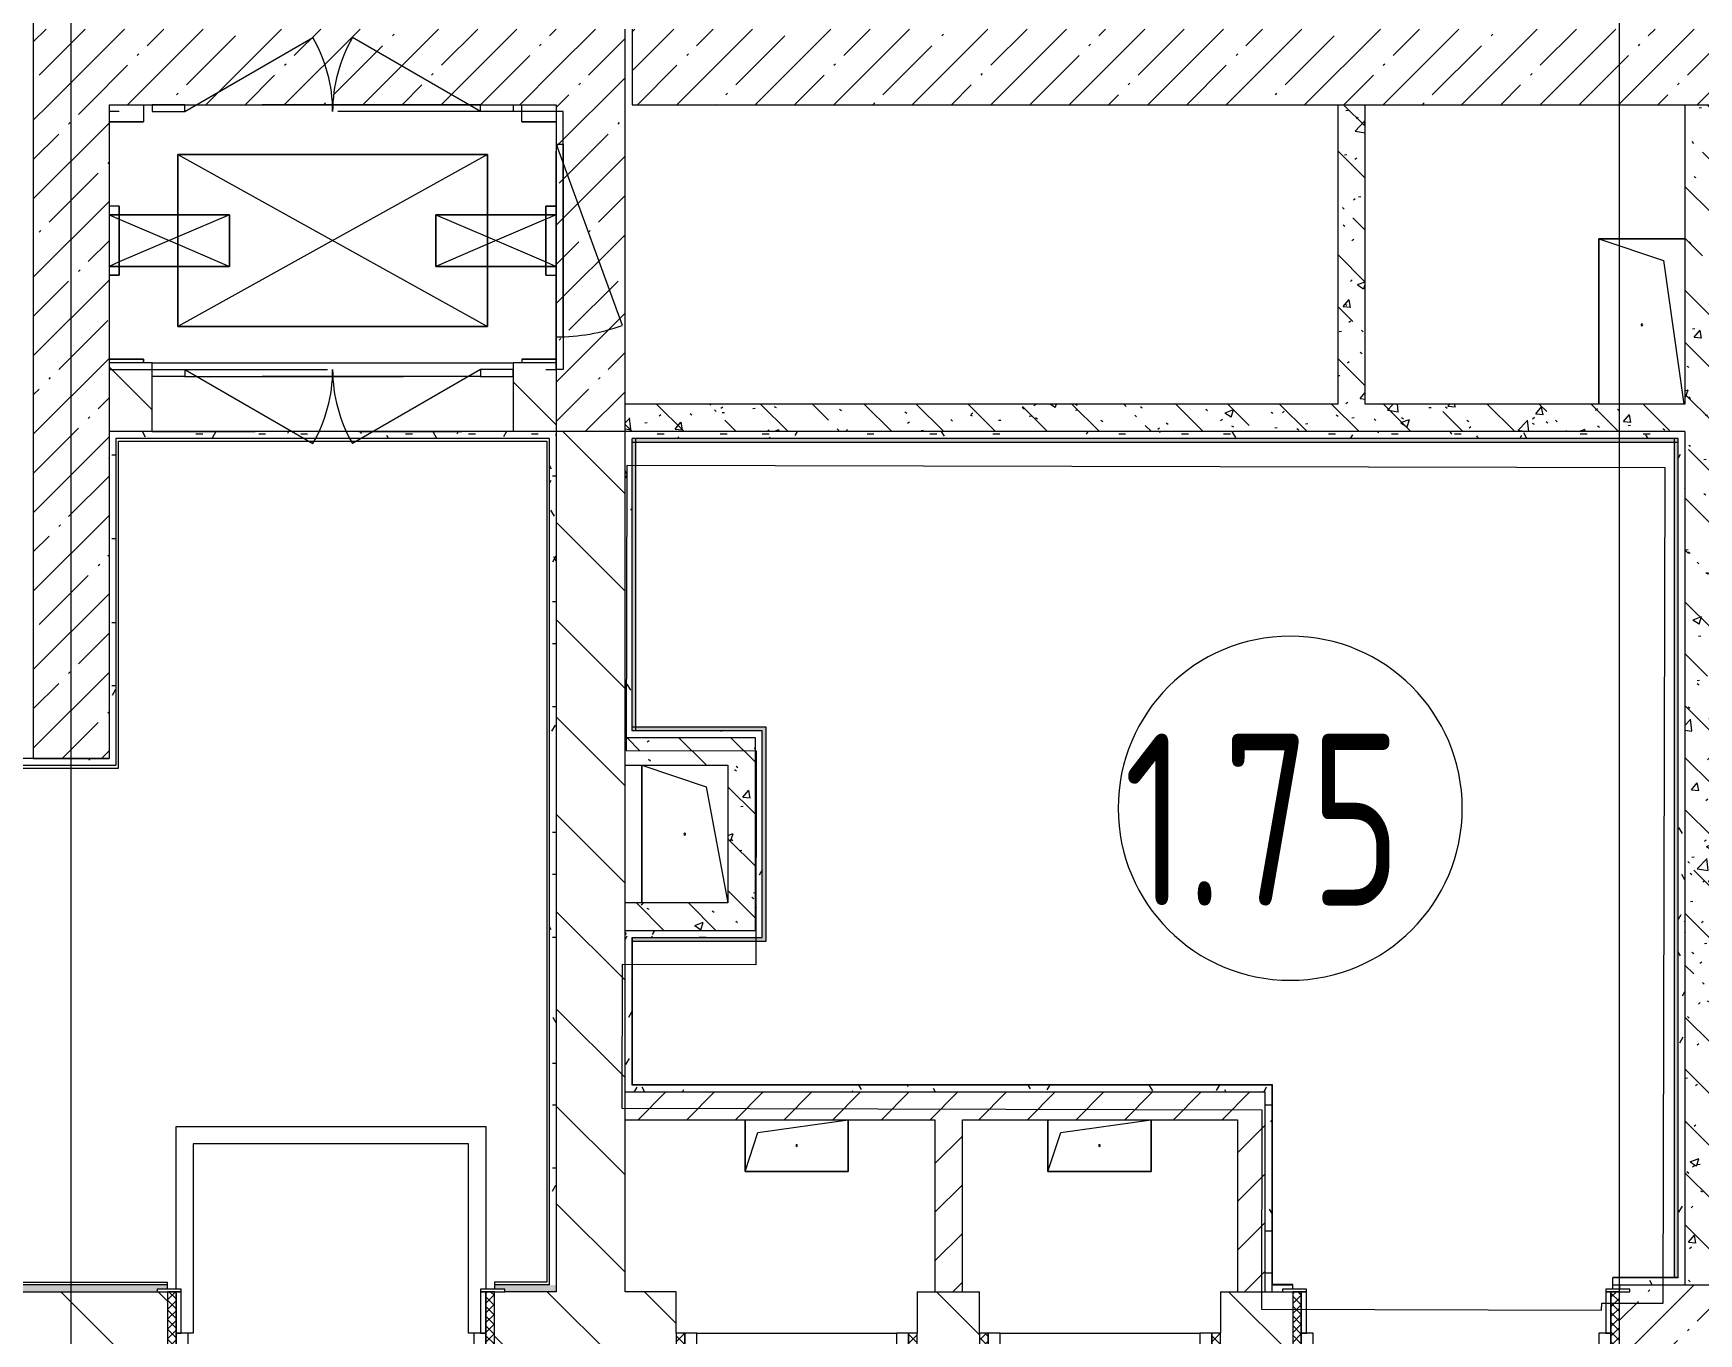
# Model space of a CAD drawing. Header units: millimetres. Extents: x -1113 to 415037, y -3642 to 354837.
# Drawn here: x 84815 to 89655, y 13342 to 17121 of the extents above; entities that cross this region are included whole.
import ezdxf

# ---------------------------------------------------------------- set-up
doc = ezdxf.new("R2010")
doc.units = ezdxf.units.MM
for name, pattern in [('Снесенные', [1428.75, 952.5, -476.25]), ('Штрих', [1270, 635, -635]), ('Штрих короткий', [600, 300, -300])]:
    doc.linetypes.add(name, pattern=pattern)
for name, color, linetype, lineweight in [('A-AREA-BNDY', 7, 'Continuous', 5), ('A-AREA-IDEN', 7, 'Continuous', 9), ('A-DOOR-2', 7, 'Continuous', 5), ('A-DOOR-FRAM-2', 7, 'Continuous', 5), ('A-FLOR', 7, 'Continuous', 9), ('A-GENM', 7, 'Continuous', 9), ('A-GENM-2', 7, 'Штрих', 5), ('A-WALL', 7, 'Continuous', 5), ('I-WALL', 7, 'Continuous', 5), ('M-EQPM-3', 7, 'Снесенные', 5), ('Оси', 7, 'Continuous', 9)]:
    doc.layers.add(name, color=color, linetype=linetype, lineweight=lineweight)
for name, color, linetype, lineweight, true_color in [('A-DOOR-1', 7, 'Continuous', 5, 0xc0c0c0), ('A-DOOR-7', 7, 'Штрих короткий', 5, 0xc0c0c0), ('A-DOOR-FRAM-1', 7, 'Continuous', 5, 0xc0c0c0), ('A-WALL-1', 9, 'Continuous', 5, 0x808080), ('A-WALL-FNSH-1', 9, 'Continuous', 5, 0x808080), ('M-EQPM-1', 7, 'Continuous', 9, 0xb2b2b2), ('M-EQPM-2', 7, 'Штрих', 5, 0xb2b2b2), ('M-EQPM-4', 7, 'Continuous', 9, 0x52e2e2)]:
    doc.layers.add(name, color=color, linetype=linetype, lineweight=lineweight, true_color=true_color)
doc.styles.add('СПДС', font='ГОСТ тип А.ttf', dxfattribs={"width": 0.9})
pattern_1 = [(45, (64.7, -136.06), (-114.04925, 114.04925), []), (45, (178.75, -136.06), (-114.04925, 114.04925), [201.612, -40.322, 6.706, -33.617])]
pattern_2 = [(135, (64.7, -136.06), (-141.42136, -141.42136), [])]
pattern_3 = [(135, (1826.41, 164.685), (-14.14214, -14.14214), []), (225, (1826.41, 164.685), (14.14214, -14.14214), [])]
pattern_4 = [(45, (-296.384, 164.685), (-14.1421, 14.1421), []), (135, (-296.384, 164.685), (-14.1421, -14.1421), [])]
pattern_5 = [(135, (64.7, -136.06), (-150.8683, -150.8683), [213.36, -35.56, 7.112, -35.56]), (135, (64.7, 14.71), (-150.8683, -150.8683), []), (50, (64.7, -136.06), (255.05767, -22.3145), [26.67, -293.37]), (355, (64.7, -136.06), (-49.3404, 267.47914), [21.336, -234.696]), (100.451, (85.96, -137.92), (205.71947, 245.16356), [22.666, -249.326]), (46.184, (64.7, -64.94), (379.511, -58.86), [40.005, -440.055]), (96.636, (96.33, -69.85), (332.3634, 346.3991), [33.999, -373.989]), (351.184, (64.7, -64.94), (332.3669, 346.3953), [32.004, -352.044]), (21, (100.26, -82.72), (212.26017, -143.1711), [26.67, -293.37]), (326, (100.26, -82.72), (86.5224, 257.8632), [21.336, -234.696]), (71.451, (117.95, -94.65), (298.78395, 114.6901), [22.666, -249.326]), (37.5, (64.7, -136.06), (4.32385, 118.37751), [6.706, -225.146, 6.706, -231.546, -235.585]), (37.5, (64.7, -136.06), (4.32385, 118.37751), [-470.103, 6.706, -228.879]), (7.5, (64.7, -136.06), (93.54758, 140.2533), [6.706, -129.134, 6.706, -219.812, -89.789]), (7.5, (64.7, -136.06), (93.54758, 140.2533), [-362.356, 6.706, -83.083]), (327.5, (-14.6, -136.06), (189.82734, -8.02019), [6.706, -82.194, 6.706, -270.662, -368.046]), (327.5, (-14.6, -136.06), (189.82734, -8.02019), [-366.268, 6.706, -361.34]), (317.5, (-50.16, -136.06), (207.38114, 35.59764), [6.706, -108.864, 6.706, -177.495, -261.366]), (317.5, (-50.16, -136.06), (207.38114, 35.59764), [-299.771, 6.706, -254.66])]
pattern_6 = [(45, (64.7, -136.06), (-70.71068, 70.71068), [])]
pattern_7 = [(0, (64.7, -136.06), (243.84, 60.96), [20.117, -162.763, 20.117, -162.763, -975.36]), (0, (64.7, -136.06), (243.84, 60.96), [-365.76, 20.117, -345.643, 20.117, -162.763, -426.72]), (0, (64.7, -136.06), (243.84, 60.96), [-914.4, 20.117, -101.803, 20.117, -284.683]), (120, (156.14, -105.58), (-174.71291, 180.691634), [20.117, -162.763, 20.117, -162.763, -975.36]), (120, (156.14, -105.58), (-174.71291, 180.691634), [-365.76, 20.117, -345.643, 20.117, -162.763, -426.72]), (120, (156.14, -105.58), (-174.71291, 180.691634), [-914.4, 20.117, -101.803, 20.117, -284.683]), (240, (186.62, 16.34), (-69.12709, -241.651634), [20.117, -162.763, 20.117, -162.763, -975.36]), (240, (186.62, 16.34), (-69.12709, -241.651634), [-365.76, 20.117, -345.643, 20.117, -162.763, -426.72]), (240, (186.62, 16.34), (-69.12709, -241.651634), [-914.4, 20.117, -101.803, 20.117, -284.683])]

# ---------------------------------------------------------------- blocks, each defined once
blk = doc.blocks.new('110_Дверь_СКБ_1Ст_Внутренняя1 - Д-8 950x2100h_охрана-V70-Объем проектирования 1 этажа')
at = {"layer": 'A-DOOR-2'}
h = blk.add_hatch(dxfattribs=at)
h.set_pattern_fill('FP_33', color=256, style=0, pattern_type=2)
h.set_pattern_definition(pattern_3)
h.paths.add_polyline_path([(462.5, 100), (462.5, -100), (487.5, -100), (487.5, 100), (463.8, 100)])
at = {"layer": 'A-DOOR-FRAM-2'}
h = blk.add_hatch(dxfattribs=at)
h.set_pattern_fill('FP_34', color=256, style=0, pattern_type=2)
h.set_pattern_definition(pattern_4)
h.paths.add_polyline_path([(-457.5, 100), (-462.5, 100), (-462.5, -100), (-437.5, -100), (-437.5, 100), (-451.6, 100)])
at = {"layer": 'A-DOOR-1'}
for p, q in [((437.5, 950), (397.5, 950)), ((397.5, 950), (397.5, 100)), ((437.5, 100), (437.5, 950)), ((397.5, 100), (437.5, 100))]:
    blk.add_line(p, q, dxfattribs=at)
blk.add_arc((437.5, 100), 850, 90, 180, dxfattribs=at)
at = {"layer": 'A-DOOR-FRAM-1'}
for p, q in [((-422.5, 108), (-492.5, 108)), ((-492.5, 108), (-492.5, 100)), ((-492.5, 100), (-422.5, 100)), ((-437.5, 100), (-462.5, 100)), ((-462.5, 100), (-462.5, -100)), ((-412.5, 100), (-437.5, 100)), ((-437.5, 100), (-437.5, 20)), ((-437.5, -100), (-437.5, 100)), ((-422.5, 100), (-437.5, 100)), ((-437.5, 100), (-437.5, 99)), ((-437.5, 99), (-422.5, 99)), ((-422.5, 100), (-422.5, 108)), ((-422.5, 99), (-422.5, 100)), ((-412.5, 60), (-412.5, 100)), ((437.5, 100), (437.5, 60)), ((462.5, 100), (437.5, 100)), ((517.5, 108), (447.5, 108)), ((447.5, 108), (447.5, 100)), ((462.5, 100), (447.5, 100)), ((447.5, 100), (447.5, 99)), ((447.5, 100), (517.5, 100)), ((447.5, 99), (462.5, 99)), ((462.5, 20), (462.5, 100)), ((487.5, 100), (462.5, 100)), ((462.5, 100), (462.5, -100)), ((462.5, 99), (462.5, 100)), ((487.5, -100), (487.5, 100)), ((517.5, 100), (517.5, 108)), ((-402.5, 60), (-412.5, 60)), ((-402.5, 20), (-402.5, 60)), ((437.5, 60), (427.5, 60)), ((427.5, 60), (427.5, 20)), ((-437.5, 20), (-402.5, 20)), ((-422.5, 20), (-437.5, 20)), ((-437.5, 20), (-437.5, -100)), ((-422.5, -100), (-422.5, 20)), ((427.5, 20), (462.5, 20)), ((462.5, 20), (447.5, 20)), ((447.5, 20), (447.5, -100)), ((462.5, -100), (462.5, 20)), ((-422.5, -100), (-492.5, -100)), ((-492.5, -100), (-492.5, -108)), ((-492.5, -108), (-422.5, -108)), ((-462.5, -100), (-437.5, -100)), ((-437.5, -100), (-422.5, -100)), ((-422.5, -108), (-422.5, -100)), ((447.5, -100), (462.5, -100)), ((517.5, -100), (447.5, -100)), ((447.5, -100), (447.5, -108)), ((447.5, -108), (517.5, -108)), ((462.5, -100), (487.5, -100)), ((517.5, -108), (517.5, -100))]:
    blk.add_line(p, q, dxfattribs=at)
blk = doc.blocks.new('110_Дверь_СКБ_1Ст_Внутренняя1 - Д-8 950x2100h_охрана-V22-Объем проектирования 1 этажа')
at = {"layer": 'A-DOOR-2'}
h = blk.add_hatch(dxfattribs=at)
h.set_pattern_fill('FP_33', color=256, style=0, pattern_type=2)
h.set_pattern_definition(pattern_3)
h.paths.add_polyline_path([(487.5, 100), (462.5, 100), (462.5, -100), (487.5, -100), (487.5, 13.7)])
at = {"layer": 'A-DOOR-FRAM-2'}
h = blk.add_hatch(dxfattribs=at)
h.set_pattern_fill('FP_34', color=256, style=0, pattern_type=2)
h.set_pattern_definition(pattern_4)
h.paths.add_polyline_path([(-437.5, 100), (-462.5, 100), (-462.5, -100), (-437.5, -100), (-437.5, 16.5)])
at = {"layer": 'A-DOOR-1'}
for p, q in [((437.5, 950), (397.5, 950)), ((397.5, 950), (397.5, 100)), ((437.5, 100), (437.5, 950)), ((397.5, 100), (437.5, 100))]:
    blk.add_line(p, q, dxfattribs=at)
blk.add_arc((437.5, 100), 850, 90, 180, dxfattribs=at)
at = {"layer": 'A-DOOR-FRAM-1'}
for p, q in [((-422.5, 108), (-492.5, 108)), ((-492.5, 108), (-492.5, 100)), ((-492.5, 100), (-422.5, 100)), ((-437.5, 100), (-462.5, 100)), ((-462.5, 100), (-462.5, -100)), ((-412.5, 100), (-437.5, 100)), ((-437.5, 100), (-437.5, 20)), ((-437.5, -100), (-437.5, 100)), ((-422.5, 100), (-437.5, 100)), ((-437.5, 100), (-437.5, 99)), ((-437.5, 99), (-422.5, 99)), ((-422.5, 100), (-422.5, 108)), ((-422.5, 99), (-422.5, 100)), ((-412.5, 60), (-412.5, 100)), ((437.5, 100), (437.5, 60)), ((462.5, 100), (437.5, 100)), ((517.5, 108), (447.5, 108)), ((447.5, 108), (447.5, 100)), ((462.5, 100), (447.5, 100)), ((447.5, 100), (447.5, 99)), ((447.5, 100), (517.5, 100)), ((447.5, 99), (462.5, 99)), ((462.5, 20), (462.5, 100)), ((487.5, 100), (462.5, 100)), ((462.5, 100), (462.5, -100)), ((462.5, 99), (462.5, 100)), ((487.5, -100), (487.5, 100)), ((517.5, 100), (517.5, 108)), ((-402.5, 60), (-412.5, 60)), ((-402.5, 20), (-402.5, 60)), ((437.5, 60), (427.5, 60)), ((427.5, 60), (427.5, 20)), ((-437.5, 20), (-402.5, 20)), ((-422.5, 20), (-437.5, 20)), ((-437.5, 20), (-437.5, -100)), ((-422.5, -100), (-422.5, 20)), ((427.5, 20), (462.5, 20)), ((462.5, 20), (447.5, 20)), ((447.5, 20), (447.5, -100)), ((462.5, -100), (462.5, 20)), ((-422.5, -100), (-492.5, -100)), ((-492.5, -100), (-492.5, -108)), ((-492.5, -108), (-422.5, -108)), ((-462.5, -100), (-437.5, -100)), ((-437.5, -100), (-422.5, -100)), ((-422.5, -108), (-422.5, -100)), ((447.5, -100), (462.5, -100)), ((517.5, -100), (447.5, -100)), ((447.5, -100), (447.5, -108)), ((447.5, -108), (517.5, -108)), ((462.5, -100), (487.5, -100)), ((517.5, -108), (517.5, -100))]:
    blk.add_line(p, q, dxfattribs=at)
blk = doc.blocks.new('160_Подъемник - 160_Подъемник-23521422-Объем проектирования 1 этажа')
at = {"layer": 'A-GENM'}
for p, q in [((220, 0), (592.4, 215)), ((220, 0), (592.4, 215)), ((220, 0), (592.4, 215)), ((1080, 0), (707.6, 215)), ((1080, 0), (707.6, 215)), ((1080, 0), (707.6, 215)), ((-20, -95), (-20, 0)), ((-20, 0), (0, 0)), ((0, 0), (0, -95)), ((220, 20), (125, 20)), ((125, 20), (125, 0)), ((220, 20), (125, 20)), ((125, 20), (125, 0)), ((220, 20), (125, 20)), ((125, 20), (125, 0)), ((220, 0), (220, 20)), ((220, 0), (220, 20)), ((220, 0), (220, 20)), ((1080, 0), (1080, 20)), ((1080, 20), (1175, 20)), ((1080, 0), (1080, 20)), ((1080, 20), (1175, 20)), ((1080, 0), (1080, 20)), ((1080, 20), (1175, 20)), ((1175, 20), (1175, 0)), ((1175, 20), (1175, 0)), ((1175, 20), (1175, 0)), ((125, 0), (220, 0)), ((125, 0), (220, 0)), ((125, 0), (220, 0)), ((1175, 0), (1080, 0)), ((1175, 0), (1080, 0)), ((1175, 0), (1080, 0)), ((0, -95), (-20, -95)), ((0, -655), (-191.5, -128.8)), ((0, -655), (-20, -655)), ((-20, -655), (-20, -750)), ((0, -750), (0, -655)), ((-20, -750), (0, -750)), ((125, -770), (125, -750)), ((125, -750), (220, -750)), ((125, -770), (125, -750)), ((125, -750), (220, -750)), ((125, -770), (125, -750)), ((125, -750), (220, -750)), ((220, -770), (125, -770)), ((220, -770), (125, -770)), ((220, -770), (125, -770)), ((220, -750), (220, -770)), ((220, -750), (592.4, -965)), ((220, -750), (220, -770)), ((220, -750), (592.4, -965)), ((220, -750), (220, -770)), ((220, -750), (592.4, -965)), ((1080, -750), (707.6, -965)), ((1080, -750), (707.6, -965)), ((1080, -750), (707.6, -965)), ((1080, -750), (1080, -770)), ((1175, -750), (1080, -750)), ((1080, -750), (1080, -770)), ((1175, -750), (1080, -750)), ((1080, -750), (1080, -770)), ((1175, -750), (1080, -750)), ((1080, -770), (1175, -770)), ((1080, -770), (1175, -770)), ((1080, -770), (1175, -770)), ((1175, -770), (1175, -750)), ((1175, -770), (1175, -750)), ((1175, -770), (1175, -750))]:
    blk.add_line(p, q, dxfattribs=at)
for centre, radius, start, end in [((220, 0), 430, 0, 30), ((220, 0), 430, 0, 30), ((220, 0), 430, 0, 30), ((1080, 0), 430, 150, 180), ((1080, 0), 430, 150, 180), ((1080, 0), 430, 150, 180), ((0, -655), 560, 90, 110), ((220, -750), 430, 330, 0), ((220, -750), 430, 330, 0), ((220, -750), 430, 330, 0), ((1080, -750), 430, 180, 210), ((1080, -750), 430, 180, 210), ((1080, -750), 430, 180, 210)]:
    blk.add_arc(centre, radius, start, end, dxfattribs=at)
at = {"layer": 'A-GENM-2'}
for p, q in [((1080, 20), (220, 20)), ((220, 20), (1080, 20)), ((1080, 20), (220, 20)), ((220, 20), (1080, 20)), ((1080, 20), (220, 20)), ((220, 20), (1080, 20)), ((-20, -95), (-20, -655)), ((-20, -655), (-20, -95)), ((220, -770), (792, -770)), ((1080, -770), (220, -770)), ((220, -770), (1080, -770)), ((1080, -770), (220, -770)), ((220, -770), (1080, -770)), ((1080, -770), (508, -770))]:
    blk.add_line(p, q, dxfattribs=at)
at = {"layer": 'M-EQPM-1'}
for p, q in [((1100, -625), (200, -125)), ((200, -625), (1100, -125)), ((1100, -125), (200, -125)), ((200, -125), (200, -625)), ((1100, -125), (200, -125)), ((200, -125), (200, -625)), ((200, -300), (200, -125)), ((200, -125), (1100, -125)), ((1100, -625), (1100, -125)), ((1100, -625), (1100, -125)), ((1100, -125), (1100, -300)), ((200, -450), (200, -300)), ((1100, -300), (1100, -450)), ((200, -625), (200, -450)), ((1100, -450), (1100, -625)), ((200, -625), (1100, -625)), ((200, -625), (1100, -625)), ((1100, -625), (200, -625))]:
    blk.add_line(p, q, dxfattribs=at)
at = {"layer": 'M-EQPM-2'}
for p, q in [((1300, 0), (0, 0)), ((0, 0), (0, -750)), ((1300, -750), (1300, 0)), ((0, -750), (1300, -750))]:
    blk.add_line(p, q, dxfattribs=at)
blk = doc.blocks.new('Закладная деталь приямка - 350_150-20924309-Объем проектирования 1 этажа')
at = {"layer": 'M-EQPM-1'}
for p, q in [((-175, 75), (-145, 75)), ((-145, 62.1), (-175, 75)), ((-145, 75), (25, 75)), ((25, -10.7), (-145, 62.1)), ((25, 75), (175, 75)), ((25, 10.7), (175, 75)), ((175, -75), (175, 75)), ((-145, -62.1), (25, 10.7)), ((175, -75), (25, -10.7)), ((-175, -75), (-145, -62.1)), ((-175, -75), (-145, -75)), ((-145, -75), (25, -75)), ((25, -75), (175, -75))]:
    blk.add_line(p, q, dxfattribs=at)
at = {"layer": 'M-EQPM-3'}
for p, q in [((-145, 75), (-175, 75)), ((-175, 75), (-145, 75)), ((25, 75), (-145, 75)), ((-145, 75), (25, 75)), ((175, 75), (25, 75)), ((25, 75), (175, 75)), ((175, -75), (175, 75)), ((175, 75), (175, -75)), ((-175, -75), (-145, -75)), ((-145, -75), (-175, -75)), ((-145, -75), (25, -75)), ((25, -75), (-145, -75)), ((25, -75), (175, -75)), ((175, -75), (25, -75))]:
    blk.add_line(p, q, dxfattribs=at)
blk = doc.blocks.new('Закладная деталь приямка - 350_150-V98-Объем проектирования 1 этажа')
at = {"layer": 'M-EQPM-1'}
for p, q in [((-175, 75), (-175, -75)), ((-175, 75), (-25, 75)), ((-25, 10.7), (-175, 75)), ((-25, 75), (145, 75)), ((-25, -10.7), (145, 62.1)), ((145, 75), (175, 75)), ((145, 62.1), (175, 75)), ((145, -62.1), (-25, 10.7)), ((-175, -75), (-25, -10.7)), ((-175, -75), (-25, -75)), ((-25, -75), (145, -75)), ((175, -75), (145, -62.1)), ((145, -75), (175, -75))]:
    blk.add_line(p, q, dxfattribs=at)
at = {"layer": 'M-EQPM-3'}
for p, q in [((-25, 75), (-175, 75)), ((-175, 75), (-175, -75)), ((-175, -75), (-175, 75)), ((-175, 75), (-150.5, 75)), ((-149.3, 75), (-25, 75)), ((145, 75), (-25, 75)), ((-25, 75), (145, 75)), ((175, 75), (145, 75)), ((145, 75), (175, 75)), ((-175, -75), (-25, -75)), ((-25, -75), (-175, -75)), ((-25, -75), (145, -75)), ((145, -75), (-25, -75)), ((145, -75), (175, -75)), ((175, -75), (145, -75))]:
    blk.add_line(p, q, dxfattribs=at)
blk = doc.blocks.new('Закладная деталь приямка - 150_100-20924311-Объем проектирования 1 этажа')
at = {"layer": 'M-EQPM-3'}
for p, q in [((85070, 16310), (84970, 16310)), ((84970, 16310), (85070, 16310)), ((85070, 16300), (85070, 16310)), ((85070, 16310), (85070, 16300))]:
    blk.add_line(p, q, dxfattribs=at)
blk = doc.blocks.new('Закладная деталь приямка - 150_100-V99-Объем проектирования 1 этажа')
at = {"layer": 'M-EQPM-3'}
for p, q in [((86270, 16310), (86170, 16310)), ((86170, 16310), (86270, 16310)), ((86170, 16310), (86170, 16300)), ((86170, 16310), (86170, 16300))]:
    blk.add_line(p, q, dxfattribs=at)
blk = doc.blocks.new('Закладная деталь приямка - 150_100-V100-Объем проектирования 1 этажа')
at = {"layer": 'M-EQPM-3'}
for p, q in [((86170, 17000), (86170, 17050)), ((86170, 17000), (86170, 17050)), ((86270, 17000), (86170, 17000)), ((86170, 17000), (86270, 17000))]:
    blk.add_line(p, q, dxfattribs=at)
blk = doc.blocks.new('Закладная деталь приямка - 150_100-V101-Объем проектирования 1 этажа')
at = {"layer": 'M-EQPM-3'}
for p, q in [((85070, 17050), (85070, 17000)), ((85070, 17050), (85070, 17000)), ((84970, 17000), (85070, 17000)), ((85070, 17000), (84970, 17000))]:
    blk.add_line(p, q, dxfattribs=at)
blk = doc.blocks.new('Закладная деталь приямка - 200_100-20924312-Объем проектирования 1 этажа')
at = {"layer": 'M-EQPM-3'}
for p, q in [((86240, 16755), (86240, 16555)), ((86240, 16555), (86240, 16755)), ((86270, 16755), (86240, 16755)), ((86240, 16755), (86270, 16755)), ((86240, 16555), (86270, 16555)), ((86240, 16555), (86270, 16555))]:
    blk.add_line(p, q, dxfattribs=at)
blk = doc.blocks.new('Закладная деталь приямка - 200_100-V102-Объем проектирования 1 этажа')
at = {"layer": 'M-EQPM-3'}
for p, q in [((85000, 16755), (84970, 16755)), ((85000, 16755), (84970, 16755)), ((85000, 16555), (85000, 16755)), ((85000, 16755), (85000, 16555)), ((84970, 16555), (85000, 16555)), ((85000, 16555), (84970, 16555))]:
    blk.add_line(p, q, dxfattribs=at)
blk = doc.blocks.new('GM_Отверстие прямоугольное _в плите_ - Отверстие-V124-Объем проектирования 1 этажа')
at = {"layer": 'A-GENM'}
for p, q in [((-250, -125), (-250, 125)), ((-250, 125), (-250, -125)), ((-187.5, 62.5), (230.1, 122.2)), ((-250, -125), (-187.5, 62.5)), ((230.1, -125), (-250, -125)), ((-250, -125), (230.1, -125))]:
    blk.add_line(p, q, dxfattribs=at)
for start, end in [(360, 180), (180, 360)]:
    blk.add_arc((0, 0), 2.5, start, end, dxfattribs=at)
blk = doc.blocks.new('GM_Отверстие прямоугольное _в плите_ - Отверстие-V126-Объем проектирования 1 этажа')
at = {"layer": 'A-GENM'}
for p, q in [((-137.5, 62.5), (200, 125)), ((-200, -125), (-137.5, 62.5)), ((200, -125), (-200, -125)), ((-200, -125), (200, -125))]:
    blk.add_line(p, q, dxfattribs=at)
for start, end in [(360, 180), (180, 360)]:
    blk.add_arc((0, 0), 2.5, start, end, dxfattribs=at)
blk = doc.blocks.new('110_Дверь_СКБ_1Ст - д-18 700x2100h_Технический шкаф ЭОМ и СС-23257539-Объем проектирования 1 этажа')
at = {"layer": 'A-DOOR-2'}
h = blk.add_hatch(dxfattribs=at)
h.set_pattern_fill('FP_121', color=256, style=0, pattern_type=2)
h.set_pattern_definition([(135, (1951.41, 164.685), (-14.14214, -14.14214), []), (225, (1951.41, 164.685), (14.14214, -14.14214), [])])
h.paths.add_polyline_path([(337.5, 100), (337.5, 20), (362.5, 20), (362.5, 100)])
at = {"layer": 'A-DOOR-FRAM-2'}
h = blk.add_hatch(dxfattribs=at)
h.set_pattern_fill('FP_122', color=256, style=0, pattern_type=2)
h.set_pattern_definition([(45, (-171.384, 164.685), (-14.1421, 14.1421), []), (135, (-171.384, 164.685), (-14.1421, -14.1421), [])])
h.paths.add_polyline_path([(-337.5, 100), (-337.5, 20), (-312.5, 20), (-312.5, 100)])
at = {"layer": 'A-DOOR-1'}
for p, q in [((312.5, 700), (272.5, 700)), ((272.5, 700), (272.5, 100)), ((312.5, 100), (312.5, 700)), ((272.5, 100), (312.5, 100))]:
    blk.add_line(p, q, dxfattribs=at)
blk.add_arc((312.5, 100), 600, 90, 180, dxfattribs=at)
at = {"layer": 'A-DOOR-FRAM-1'}
for p, q in [((-312.5, 100), (-337.5, 100)), ((-337.5, 100), (-337.5, 20)), ((-287.5, 100), (-312.5, 100)), ((-312.5, 100), (-312.5, 20)), ((-312.5, 20), (-312.5, 100)), ((-287.5, 60), (-287.5, 100)), ((-287.5, 100), (272.5, 100)), ((312.5, 100), (312.5, 60)), ((337.5, 100), (312.5, 100)), ((337.5, 20), (337.5, 100)), ((362.5, 100), (337.5, 100)), ((337.5, 100), (337.5, 20)), ((362.5, 20), (362.5, 100)), ((-277.5, 60), (-287.5, 60)), ((-277.5, 20), (-277.5, 60)), ((312.5, 60), (302.5, 60)), ((302.5, 60), (302.5, 20)), ((-337.5, 20), (-312.5, 20)), ((-312.5, 20), (-277.5, 20)), ((302.5, 20), (-277.5, 20)), ((302.5, 20), (337.5, 20)), ((337.5, 20), (362.5, 20))]:
    blk.add_line(p, q, dxfattribs=at)
blk = doc.blocks.new('GM_Отверстие прямоугольное _в плите_ - Отверстие-21620300-Объем проектирования 1 этажа')
at = {"layer": 'A-GENM'}
for p, q in [((-150, -75), (-150, 75)), ((-150, 75), (-150, -75)), ((-112.5, 37.5), (150, 75)), ((150, 75), (150, -75)), ((150, -75), (150, 75)), ((-150, -75), (-112.5, 37.5)), ((150, -75), (-150, -75)), ((-150, -75), (150, -75))]:
    blk.add_line(p, q, dxfattribs=at)
for start, end in [(360, 180), (180, 360)]:
    blk.add_arc((0, 0), 2.5, start, end, dxfattribs=at)
blk = doc.blocks.new('DOR_Проход в стене_Прямоугольный - 1050x1150 EI30-23344994-Объем проектирования 1 этажа')
at = {"layer": 'A-DOOR-7'}
for p, q in [((525, 100), (-525, 100)), ((525, -100), (-525, -100))]:
    blk.add_line(p, q, dxfattribs=at)
blk = doc.blocks.new('Марка_Помещения - Номер-25198446-Объем проектирования 1 этажа')
at = {"layer": 'A-AREA-IDEN'}
for start, end in [(360, 180), (180, 360)]:
    blk.add_arc((0, 0), 2.5, start, end, dxfattribs=at)

msp = doc.modelspace()

# ---------------------------------------------------------------- hatches: boundary and pattern name
at = {"layer": 'I-WALL'}
h = msp.add_hatch(dxfattribs=at)
h.set_pattern_fill('FP_41', color=256, style=0, pattern_type=2)
h.set_pattern_definition(pattern_5)
h.paths.add_polyline_path([(88605.7, 16043.9), (88685.7, 16043.9), (88685.7, 16913.9), (88605.7, 16913.9), (88605.7, 16050.8)])
h.paths.add_polyline_path([(88685.7, 17133.9), (88685.7, 19063.9), (88605.7, 19063.9), (88605.7, 17133.9)])
h = msp.add_hatch(dxfattribs=at)
h.set_pattern_fill('FP_1', color=256, style=0, pattern_type=2)
h.set_pattern_definition(pattern_1)
h.paths.add_polyline_path([(85359, 16913.9), (86334.7, 16913.9), (86334.7, 17133.9), (84814.7, 17133.9), (84814.7, 16913.9), (85274.7, 16913.9)])
h = msp.add_hatch(dxfattribs=at)
h.set_pattern_fill('FP_1', color=256, style=0, pattern_type=2)
h.set_pattern_definition(pattern_1)
h.paths.add_polyline_path([(86534.7, 15963.9), (86534.7, 17133.9), (86334.7, 17133.9), (86334.7, 15963.9), (86390.6, 15963.9)])
h = msp.add_hatch(dxfattribs=at)
h.set_pattern_fill('FP_1', color=256, style=0, pattern_type=2)
h.set_pattern_definition(pattern_1)
h.paths.add_polyline_path([(92874.7, 16913.9), (92874.7, 17133.9), (86554.7, 17133.9), (86554.7, 16913.9), (92862.2, 16913.9)])
h = msp.add_hatch(dxfattribs=at)
h.set_pattern_fill('FP_1', color=256, style=0, pattern_type=2)
h.set_pattern_definition(pattern_1)
h.paths.add_polyline_path([(85034.7, 15013.9), (85034.7, 16913.9), (84814.7, 16913.9), (84814.7, 15013.9), (84863, 15013.9)])
h = msp.add_hatch(dxfattribs=at)
h.set_pattern_fill('FP_41', color=256, style=0, pattern_type=2)
h.set_pattern_definition(pattern_5)
h.paths.add_polyline_path([(89614.7, 13483.9), (89694.7, 13483.9), (89694.7, 16913.9), (89614.7, 16913.9), (89614.7, 13503.9)])
h = msp.add_hatch(dxfattribs=at)
h.set_pattern_fill('FP_23', color=256, style=0, pattern_type=2)
h.set_pattern_definition(pattern_2)
h.paths.add_polyline_path([(85074.7, 15963.9), (85159.7, 15963.9), (85159.7, 16163.9), (85034.7, 16163.9), (85034.7, 15963.9), (85054.7, 15963.9)])
h.paths.add_polyline_path([(86209.7, 15963.9), (86334.7, 15963.9), (86334.7, 16163.9), (86209.7, 16163.9), (86209.7, 16063.1)])
h = msp.add_hatch(dxfattribs=at)
h.set_pattern_fill('FP_41', color=256, style=0, pattern_type=2)
h.set_pattern_definition(pattern_5)
h.paths.add_polyline_path([(89594.7, 15963.9), (89614.7, 15963.9), (89614.7, 16043.9), (86534.7, 16043.9), (86534.7, 15963.9), (89538.8, 15963.9)])
h = msp.add_hatch(dxfattribs=at)
h.set_pattern_fill('FP_191', color=256, style=0, pattern_type=2)
h.set_pattern_definition(pattern_7)
h.paths.add_polyline_path([(85159.7, 15943.9), (86314.7, 15943.9), (86314.5, 15963.9), (85034.7, 15963.9), (85034.7, 15943.9), (85104.7, 15943.9)])
h = msp.add_hatch(dxfattribs=at)
h.set_pattern_fill('FP_191', color=256, style=0, pattern_type=2)
h.set_pattern_definition(pattern_7)
h.paths.add_polyline_path([(85034.7, 14993.9), (85054.7, 14993.9), (85054.7, 15943.9), (85034.7, 15943.6), (85034.7, 15013.9)])
h = msp.add_hatch(dxfattribs=at)
h.set_pattern_fill('FP_191', color=256, style=0, pattern_type=2)
h.set_pattern_definition(pattern_7)
h.paths.add_polyline_path([(86334.7, 13483.9), (86334.7, 15963.9), (86314.7, 15963.9), (86314.7, 13483.9)])
h = msp.add_hatch(dxfattribs=at)
h.set_pattern_fill('FP_23', color=256, style=0, pattern_type=2)
h.set_pattern_definition(pattern_2)
h.paths.add_polyline_path([(86534.7, 13463.9), (86534.7, 15963.9), (86334.7, 15963.9), (86334.7, 13463.9), (86390.6, 13463.9)])
h = msp.add_hatch(dxfattribs=at)
h.set_pattern_fill('FP_191', color=256, style=0, pattern_type=2)
h.set_pattern_definition(pattern_7)
h.paths.add_polyline_path([(86554.7, 15093.9), (86554.7, 15963.9), (86534.7, 15963.9), (86534.7, 15093.9)])
h = msp.add_hatch(dxfattribs=at)
h.set_pattern_fill('FP_191', color=256, style=0, pattern_type=2)
h.set_pattern_definition(pattern_7)
h.paths.add_polyline_path([(88685.7, 15943.9), (89614.7, 15943.9), (89614.7, 15963.9), (86554.7, 15963.9), (86555, 15943.9), (88605.7, 15943.9)])
for points in [[(89560.3, 15932.9), (89594.7, 15932.9), (89594.6, 15943.9), (86554.7, 15943.9), (86554.7, 15932.9), (89518.3, 15932.9)], [(86554.7, 15093.9), (86565.7, 15093.9), (86565.7, 15932.9), (86554.7, 15932.9), (86554.7, 15104.9)], [(89583.7, 13503.9), (89594.7, 13504.9), (89593.8, 15932.9), (89583.7, 15932.9), (89583.7, 13636.4)], [(86944.1, 15093.9), (86944.1, 15104.9), (86565.7, 15104.6), (86565.7, 15093.9), (86933.1, 15093.9)], [(86933.1, 14493.9), (86944.1, 14493.9), (86944.1, 15093.9), (86933.1, 15093.9), (86933.1, 14513.9)], [(86944.1, 14482.9), (86944.1, 14493.9), (86554.7, 14493.9), (86556.3, 14482.9), (86933.1, 14482.9)]]:
    msp.add_hatch(color=256, dxfattribs=at).paths.add_polyline_path(points)
h = msp.add_hatch(dxfattribs=at)
h.set_pattern_fill('FP_191', color=256, style=0, pattern_type=2)
h.set_pattern_definition(pattern_7)
h.paths.add_polyline_path([(89614.7, 13503.9), (89614.7, 15943.9), (89594.7, 15943.9), (89594.7, 13504.9)])
h = msp.add_hatch(dxfattribs=at)
h.set_pattern_fill('FP_191', color=256, style=0, pattern_type=2)
h.set_pattern_definition(pattern_7)
h.paths.add_polyline_path([(86565.7, 15073.9), (86913.1, 15073.9), (86912.4, 15093.9), (86534.7, 15093.9), (86534.7, 15073.9), (86554.7, 15073.9)])
h = msp.add_hatch(dxfattribs=at)
h.set_pattern_fill('FP_41', color=256, style=0, pattern_type=2)
h.set_pattern_definition(pattern_5)
h.paths.add_polyline_path([(86913.1, 14993.9), (86913.1, 15073.9), (86534.7, 15073.9), (86534.7, 14993.9), (86833.1, 14993.9)])
h = msp.add_hatch(dxfattribs=at)
h.set_pattern_fill('FP_191', color=256, style=0, pattern_type=2)
h.set_pattern_definition(pattern_7)
h.paths.add_polyline_path([(86933.1, 14513.9), (86933.1, 15093.9), (86913.1, 15093.9), (86913.1, 14513.9)])
h = msp.add_hatch(dxfattribs=at)
h.set_pattern_fill('FP_191', color=256, style=0, pattern_type=2)
h.set_pattern_definition(pattern_7)
h.paths.add_polyline_path([(84854.7, 14993.9), (85034.7, 14993.9), (85034.7, 15013.9), (81094.7, 15013.9), (81094.7, 14993.9), (84814.7, 14993.9)])
h = msp.add_hatch(dxfattribs=at)
h.set_pattern_fill('FP_41', color=256, style=0, pattern_type=2)
h.set_pattern_definition(pattern_5)
h.paths.add_polyline_path([(86913.1, 14513.9), (86913.1, 14993.9), (86833.1, 14993.9), (86833.1, 14513.9)])
h = msp.add_hatch(dxfattribs=at)
h.set_pattern_fill('FP_41', color=256, style=0, pattern_type=2)
h.set_pattern_definition(pattern_5)
h.paths.add_polyline_path([(86534.7, 14513.9), (86833.1, 14513.9), (86833.1, 14593.9), (86534.7, 14593.9)])
h = msp.add_hatch(dxfattribs=at)
h.set_pattern_fill('FP_191', color=256, style=0, pattern_type=2)
h.set_pattern_definition(pattern_7)
h.paths.add_polyline_path([(86554.7, 14063.9), (86554.7, 14513.9), (86534.7, 14513.9), (86534.7, 14063.9), (86541.6, 14063.9)])
h = msp.add_hatch(dxfattribs=at)
h.set_pattern_fill('FP_191', color=256, style=0, pattern_type=2)
h.set_pattern_definition(pattern_7)
h.paths.add_polyline_path([(86833.1, 14493.9), (86933.1, 14493.9), (86933.1, 14513.9), (86554.7, 14513.9), (86555.7, 14493.9), (86583.1, 14493.9)])
h = msp.add_hatch(dxfattribs=at)
h.set_pattern_fill('FP_191', color=256, style=0, pattern_type=2)
h.set_pattern_definition(pattern_7)
h.paths.add_polyline_path([(86534.7, 14043.9), (88394.7, 14043.9), (88394.7, 14063.9), (86554.7, 14063)])
h.paths.add_polyline_path([(86534.7, 14043.9), (86554.7, 14063.9), (86534.7, 14063.9)])
h = msp.add_hatch(dxfattribs=at)
h.set_pattern_fill('FP_22', color=256, style=0, pattern_type=2)
h.set_pattern_definition(pattern_6)
h.paths.add_polyline_path([(87422.1, 13963.9), (88394.7, 13963.9), (88394.7, 14043.9), (86534.7, 14043.9), (86534.7, 13963.9), (86933.1, 13963.9)])
h = msp.add_hatch(dxfattribs=at)
h.set_pattern_fill('FP_191', color=256, style=0, pattern_type=2)
h.set_pattern_definition(pattern_7)
h.paths.add_polyline_path([(88394.7, 13463.9), (88414.7, 13463.9), (88414.7, 14063.9), (88394.7, 14063.9), (88394.7, 13503.9)])
h = msp.add_hatch(dxfattribs=at)
h.set_pattern_fill('FP_22', color=256, style=0, pattern_type=2)
h.set_pattern_definition(pattern_6)
h.paths.add_polyline_path([(87514.7, 13463.9), (87514.7, 13963.9), (87434.7, 13963.9), (87434.7, 13463.9)])
h = msp.add_hatch(dxfattribs=at)
h.set_pattern_fill('FP_22', color=256, style=0, pattern_type=2)
h.set_pattern_definition(pattern_6)
h.paths.add_polyline_path([(88314.7, 13463.9), (88394.7, 13463.9), (88394.7, 13963.9), (88314.7, 13963.9), (88314.7, 13503.9)])
h = msp.add_hatch(dxfattribs=at)
h.set_pattern_fill('FP_191', color=256, style=0, pattern_type=2)
h.set_pattern_definition(pattern_7)
h.paths.add_polyline_path([(89485.2, 13483.9), (89614.7, 13483.9), (89614.7, 13503.9), (89424.7, 13503.9), (89424.7, 13483.9)])
h = msp.add_hatch(dxfattribs=at)
h.set_pattern_fill('FP_191', color=256, style=0, pattern_type=2)
h.set_pattern_definition(pattern_7)
h.paths.add_polyline_path([(85174.7, 13463.9), (85174.7, 13471.9), (85204.7, 13471.9), (85204.7, 13483.9), (70874.7, 13483.9), (70874.7, 13463.9), (85104.7, 13463.9)])
h.paths.add_polyline_path([(86314.7, 13463.9), (86334.7, 13463.9), (86334.7, 13483.9), (86154.7, 13483.9), (86154.7, 13471.9), (86184.7, 13471.9), (86184.7, 13463.9)])
h = msp.add_hatch(dxfattribs=at)
h.set_pattern_fill('FP_23', color=256, style=0, pattern_type=2)
h.set_pattern_definition(pattern_2)
h.paths.add_polyline_path([(88453.6, 13263.9), (88474.7, 13263.9), (88474.7, 13463.9), (88264.7, 13463.9), (88264.7, 13263.9), (88444.7, 13263.9)])
h.paths.add_polyline_path([(87422.1, 13263.9), (87564.7, 13263.9), (87564.7, 13463.9), (87383.1, 13463.9), (87383.1, 13263.9)])
h.paths.add_polyline_path([(86534.7, 13263.9), (86683.1, 13263.9), (86683.1, 13463.9), (86154.7, 13463.9), (86154.7, 13263.9), (86390.6, 13263.9)])
h.paths.add_polyline_path([(84814.7, 13263.9), (85204.7, 13263.9), (85204.7, 13463.9), (84764.7, 13463.9), (84764.7, 13263.9), (84789, 13263.9)])
h = msp.add_hatch(dxfattribs=at)
h.set_pattern_fill('FP_1', color=256, style=0, pattern_type=2)
h.set_pattern_definition(pattern_1)
h.paths.add_polyline_path([(92579.8, 13263.9), (92874.7, 13263.9), (92874.7, 13483.9), (92314.7, 13483.9), (92314.7, 13263.9), (92344.7, 13263.9)])
h.paths.add_polyline_path([(90308.4, 13263.9), (91364.7, 13263.9), (91364.7, 13483.9), (89424.7, 13483.9), (89424.7, 13471.9), (89454.7, 13471.9), (89454.7, 13463.9), (89424.7, 13463.9), (89424.7, 13263.9), (89714.7, 13263.9)])

# ---------------------------------------------------------------- linework, layer by layer
at = {"layer": 'A-AREA-BNDY', "flags": 128}
msp.add_lwpolyline([(89372.7, 13410.7), (89372.8, 13430.7), (89551.8, 13430.3), (89557.4, 15858.3), (86539.5, 15865.4), (86537.5, 15037.4), (86915.9, 15036.5), (86914.5, 14414.5), (86526.1, 14415.4), (86525.1, 13997.4), (88385.1, 13993), (88383.7, 13413)], close=True, dxfattribs=at)
at = {"layer": 'A-FLOR'}
for p, q in [((86554.7, 14063.9), (86554.7, 14482.9)), ((88414.7, 14063.9), (86555.7, 14063.9)), ((88414.7, 13463.9), (88414.7, 14063.9)), ((85229.7, 13943.9), (86129.7, 13943.9)), ((85229.7, 13471.9), (85229.7, 13943.9)), ((86129.7, 13943.9), (86129.7, 13471.9)), ((86079.7, 13893.9), (85279.7, 13893.9)), ((85279.7, 13893.9), (85279.7, 13343.9)), ((86079.7, 13343.9), (86079.7, 13893.9)), ((89594.7, 13503.9), (89404.7, 13503.9)), ((89404.7, 13471.9), (89404.7, 13503.9)), ((85279.7, 13343.9), (85264.7, 13343.9)), ((86094.7, 13343.9), (86079.7, 13343.9))]:
    msp.add_line(p, q, dxfattribs=at)
at = {"layer": 'A-WALL'}
for p, q in [((86314.7, 15943.9), (85054.7, 15943.9)), ((85054.7, 15943.9), (85054.7, 14993.9)), ((86314.7, 13483.9), (86314.7, 15943.9)), ((86554.7, 15093.9), (86554.7, 15943.9)), ((89594.7, 15943.9), (86554.7, 15943.9)), ((89594.7, 15932.9), (89594.7, 15943.9)), ((89594.7, 13503.9), (89594.7, 15932.9)), ((86554.7, 14482.9), (86554.7, 14493.9)), ((85204.7, 13483.9), (70894.7, 13483.9)), ((86314.7, 13483.9), (86154.7, 13483.9)), ((87383.1, 13463.9), (87564.7, 13463.9)), ((88264.7, 13463.9), (88394.7, 13463.9)), ((88414.7, 13483.9), (88474.7, 13483.9))]:
    msp.add_line(p, q, dxfattribs=at)
at = {"layer": 'A-WALL-1'}
for p, q in [((84814.7, 19993.9), (84814.7, 15013.9)), ((86534.7, 13463.9), (86534.7, 17133.9)), ((86554.7, 17133.9), (86554.7, 16913.9)), ((85034.7, 16913.9), (86334.7, 16913.9)), ((85034.7, 16913.9), (85034.7, 15013.9)), ((86334.7, 16913.9), (86334.7, 13463.9)), ((86554.7, 16913.9), (90974.7, 16913.9)), ((88605.7, 16913.9), (88605.7, 16043.9)), ((88685.7, 16043.9), (88685.7, 16913.9)), ((89614.7, 16913.9), (89614.7, 16043.9)), ((85159.7, 16163.9), (85034.7, 16163.9)), ((85159.7, 15963.9), (85159.7, 16163.9)), ((86334.7, 16163.9), (86209.7, 16163.9)), ((86209.7, 16163.9), (86209.7, 15963.9)), ((88605.7, 16043.9), (86534.7, 16043.9)), ((89614.7, 16043.9), (88685.7, 16043.9)), ((89614.7, 15963.9), (85034.7, 15963.9)), ((89614.7, 15963.9), (89614.7, 13483.9)), ((86913.1, 15073.9), (86534.7, 15073.9)), ((86933.1, 15093.9), (86554.7, 15093.9)), ((86913.1, 14513.9), (86913.1, 15073.9)), ((86933.1, 14493.9), (86933.1, 15093.9)), ((85034.7, 15013.9), (81114.7, 15013.9)), ((84814.7, 15013.9), (85034.7, 15013.9)), ((81094.7, 14993.9), (85054.7, 14993.9)), ((86534.7, 14993.9), (86833.1, 14993.9)), ((86833.1, 14993.9), (86833.1, 14593.9)), ((86833.1, 14593.9), (86534.7, 14593.9)), ((86534.7, 14513.9), (86913.1, 14513.9)), ((86554.7, 14493.9), (86933.1, 14493.9)), ((88394.7, 14043.9), (86534.7, 14043.9)), ((86555.7, 14063.9), (86554.7, 14063.9)), ((88394.7, 13463.9), (88394.7, 14043.9)), ((86534.7, 13963.9), (87434.7, 13963.9)), ((87434.7, 13963.9), (87434.7, 13463.9)), ((87514.7, 13963.9), (88314.7, 13963.9)), ((87514.7, 13463.9), (87514.7, 13963.9)), ((88314.7, 13963.9), (88314.7, 13463.9)), ((66624.7, 13463.9), (85174.7, 13463.9)), ((85204.7, 13471.9), (85204.7, 13483.9)), ((86154.7, 13483.9), (86154.7, 13471.9)), ((86334.7, 13463.9), (86184.7, 13463.9)), ((86683.1, 13463.9), (86534.7, 13463.9)), ((86683.1, 13343.9), (86683.1, 13463.9)), ((87383.1, 13463.9), (87383.1, 13343.9)), ((87564.7, 13343.9), (87564.7, 13463.9)), ((88264.7, 13463.9), (88264.7, 13343.9)), ((88394.7, 13463.9), (88444.7, 13463.9)), ((88474.7, 13471.9), (88474.7, 13483.9)), ((89404.7, 13483.9), (89424.7, 13483.9)), ((89424.7, 13483.9), (89424.7, 13471.9)), ((89424.7, 13483.9), (91334.7, 13483.9))]:
    msp.add_line(p, q, dxfattribs=at)
at = {"layer": 'A-WALL-FNSH-1'}
for p, q in [((85062.7, 15935.9), (86306.7, 15935.9)), ((85062.7, 14985.9), (85062.7, 15935.9)), ((86306.7, 15935.9), (86306.7, 13491.9)), ((86554.7, 15932.9), (89594.7, 15932.9)), ((86565.7, 15093.9), (86565.7, 15943.9)), ((89583.7, 15943.9), (89583.7, 13503.9)), ((86944.1, 15104.9), (86554.7, 15104.9)), ((86944.1, 14482.9), (86944.1, 15104.9)), ((81086.7, 14985.9), (85062.7, 14985.9)), ((86554.7, 14482.9), (86944.1, 14482.9)), ((86555.7, 14064.9), (86555.7, 14493.9)), ((88415.7, 14064.9), (86555.7, 14064.9)), ((88415.7, 13484.9), (88415.7, 14064.9)), ((89594.7, 13504.9), (89404.7, 13504.9)), ((89404.7, 13504.9), (89404.7, 13503.9)), ((70894.7, 13491.9), (85204.7, 13491.9)), ((85204.7, 13483.9), (85204.7, 13491.9)), ((86306.7, 13491.9), (86154.7, 13491.9)), ((86154.7, 13491.9), (86154.7, 13483.9)), ((88474.7, 13484.9), (88415.7, 13484.9)), ((88474.7, 13483.9), (88474.7, 13484.9))]:
    msp.add_line(p, q, dxfattribs=at)
at = {"layer": 'I-WALL'}
msp.add_line((85159.7, 16163.9), (86209.7, 16163.9), dxfattribs=at)
at = {"layer": 'Оси'}
for points in [[(86088.5, -2042.3), (86088.5, -1322.8), (84924.7, -179.1), (84924.7, 4820.9), (84924.7, 16779), (84924.7, 21779)], [(89424.7, -2042.3), (89424.7, 2957.7), (89424.7, 16779), (89424.7, 21779)]]:
    msp.add_lwpolyline(points, dxfattribs=at)

# ---------------------------------------------------------------- block references
at = {"layer": 'A-AREA-IDEN', "xscale": 199.9999999999999, "yscale": 199.9999999999999, "zscale": 199.9999999999999}
msp.add_blockref('Марка_Помещения - Номер-25198446-Объем проектирования 1 этажа', (88467.5, 14869.2), dxfattribs=at)
at = {"layer": 'A-DOOR-1', "rotation": 180}
for name, p in [('DOR_Проход в стене_Прямоугольный - 1050x1150 EI30-23344994-Объем проектирования 1 этажа', (85684.7, 16063.9)), ('110_Дверь_СКБ_1Ст_Внутренняя1 - Д-8 950x2100h_охрана-V70-Объем проектирования 1 этажа', (85692.2, 13363.9)), ('110_Дверь_СКБ_1Ст_Внутренняя1 - Д-8 950x2100h_охрана-V22-Объем проектирования 1 этажа', (88962.2, 13363.9)), ('110_Дверь_СКБ_1Ст - д-18 700x2100h_Технический шкаф ЭОМ и СС-23257539-Объем проектирования 1 этажа', (87045.6, 13363.9)), ('110_Дверь_СКБ_1Ст - д-18 700x2100h_Технический шкаф ЭОМ и СС-23257539-Объем проектирования 1 этажа', (87927.2, 13363.9))]:
    msp.add_blockref(name, p, dxfattribs=at)
at = {"layer": 'A-GENM', "rotation": 270}
for name, p in [('GM_Отверстие прямоугольное _в плите_ - Отверстие-V124-Объем проектирования 1 этажа', (89489.7, 16274)), ('GM_Отверстие прямоугольное _в плите_ - Отверстие-V126-Объем проектирования 1 этажа', (86708.1, 14793.9))]:
    msp.add_blockref(name, p, dxfattribs=at)
at = {"layer": 'A-GENM'}
for p in [(87033.1, 13888.9), (87913.1, 13888.9)]:
    msp.add_blockref('GM_Отверстие прямоугольное _в плите_ - Отверстие-21620300-Объем проектирования 1 этажа', p, dxfattribs=at)
at = {"layer": 'M-EQPM-1', "rotation": 180}
for name, p in [('160_Подъемник - 160_Подъемник-23521422-Объем проектирования 1 этажа', (86334.7, 16143.9)), ('Закладная деталь приямка - 350_150-V98-Объем проектирования 1 этажа', (85209.7, 16518.9)), ('Закладная деталь приямка - 350_150-20924309-Объем проектирования 1 этажа', (86159.7, 16518.9))]:
    msp.add_blockref(name, p, dxfattribs=at)
at = {"layer": 'M-EQPM-4'}
for name in ['Закладная деталь приямка - 150_100-V101-Объем проектирования 1 этажа', 'Закладная деталь приямка - 150_100-V100-Объем проектирования 1 этажа', 'Закладная деталь приямка - 200_100-V102-Объем проектирования 1 этажа', 'Закладная деталь приямка - 200_100-20924312-Объем проектирования 1 этажа', 'Закладная деталь приямка - 150_100-20924311-Объем проектирования 1 этажа', 'Закладная деталь приямка - 150_100-V99-Объем проектирования 1 этажа']:
    msp.add_blockref(name, (64.7, -136.1), dxfattribs=at)

# ---------------------------------------------------------------- texts
at = {"layer": 'A-AREA-IDEN', "insert": (87983.7, 15086.3), "char_height": 500, "width": 1212.151, "attachment_point": 1, "style": 'СПДС'}
msp.add_mtext('1.75', dxfattribs=at)

doc.saveas('drawing.dxf')
